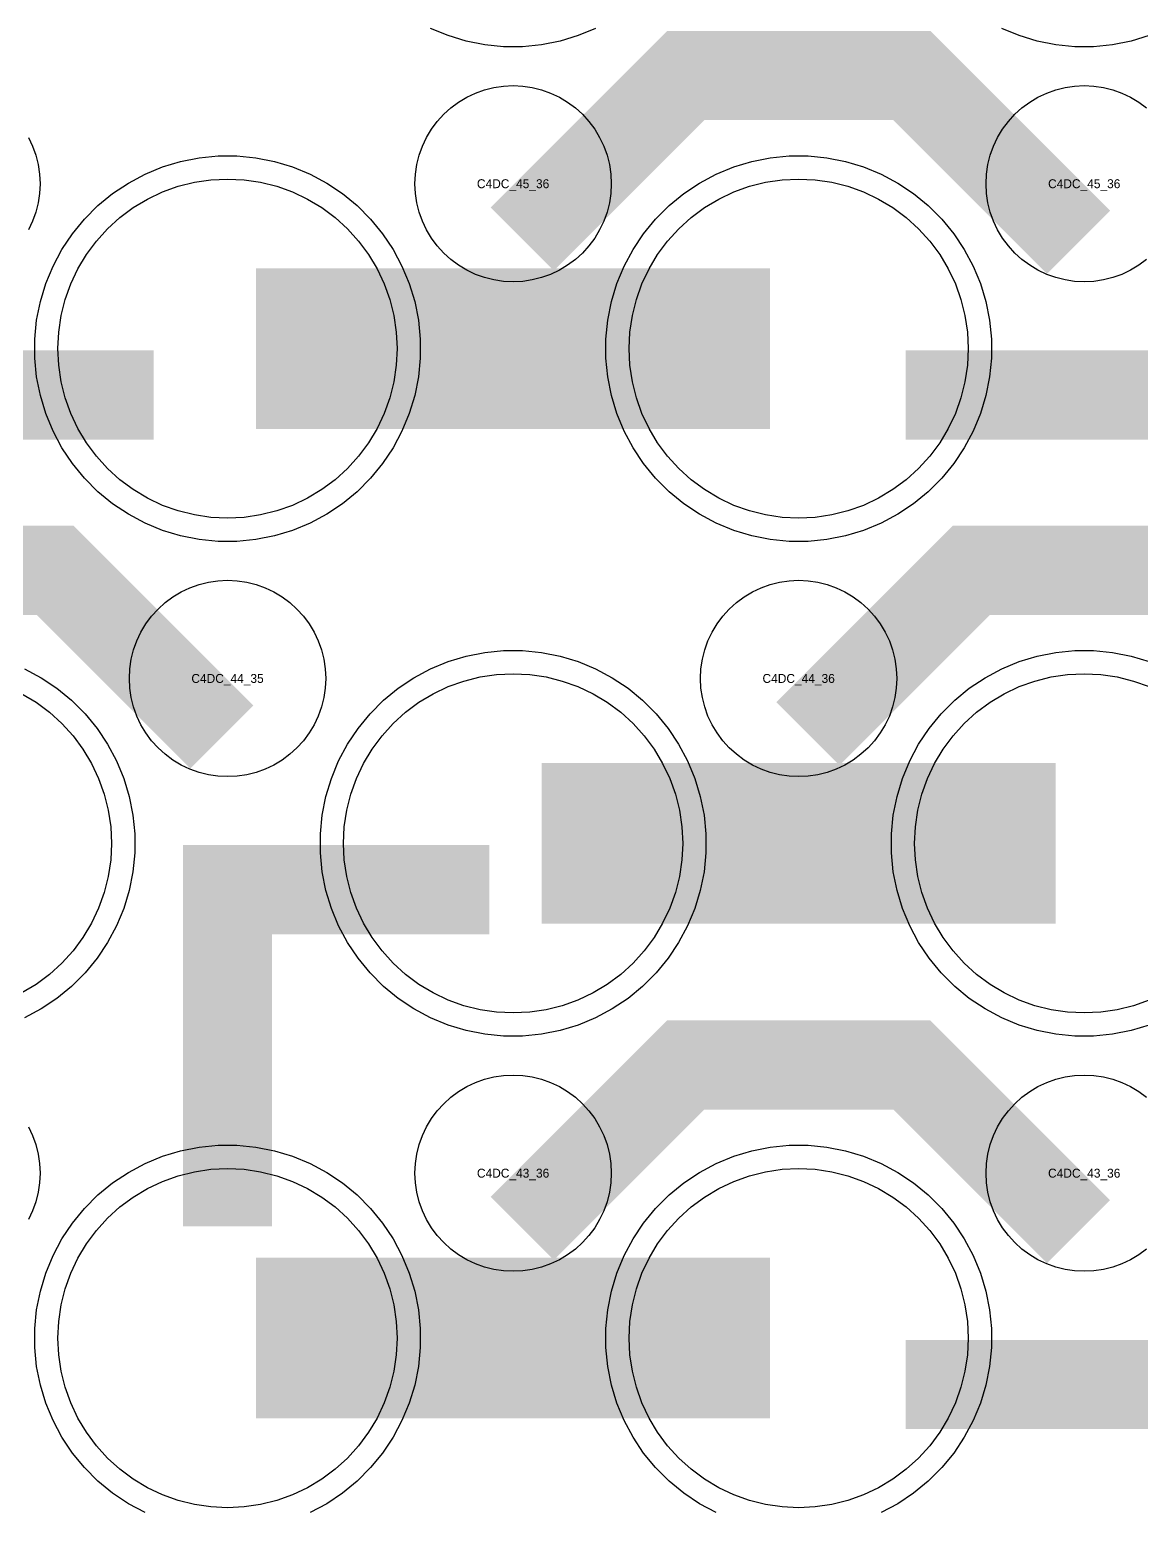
# Model space of a CAD drawing. Extents: x -11880 to 11880, y -14992 to 14992.
# Drawn here: x -615.4 to -304, y -8929.8 to -8514.8 of the extents above; entities that cross this region are included whole.
import ezdxf
from ezdxf.enums import TextEntityAlignment as Align

# ---------------------------------------------------------------- set-up
doc = ezdxf.new("R2010")
doc.units = 0
doc.header["$MEASUREMENT"] = 0
for name, color, linetype in [('GDS_775_DT_237', 138, 'CONTINUOUS'), ('RDL1_FS', 34, 'CONTINUOUS'), ('RDL_BS', 160, 'CONTINUOUS')]:
    doc.layers.add(name, color=color, linetype=linetype)

msp = doc.modelspace()

# ---------------------------------------------------------------- linework, layer by layer
at = {"layer": 'RDL1_FS', "color": 241, "true_color": 0xf7abae}
for points in [[(-560, -8651.689), (-564.657, -8651.46), (-569.268, -8650.776), (-573.791, -8649.644), (-578.181, -8648.072), (-582.395, -8646.08), (-586.395, -8643.682), (-590.14, -8640.904), (-593.594, -8637.774), (-596.724, -8634.32), (-599.502, -8630.575), (-601.9, -8626.575), (-603.892, -8622.361), (-605.464, -8617.971), (-606.596, -8613.448), (-607.28, -8608.837), (-607.509, -8604.18), (-607.28, -8599.523), (-606.596, -8594.912), (-605.464, -8590.389), (-603.892, -8585.999), (-601.9, -8581.785), (-599.502, -8577.785), (-596.724, -8574.04), (-593.594, -8570.586), (-590.14, -8567.456), (-586.395, -8564.678), (-582.395, -8562.28), (-578.181, -8560.288), (-573.791, -8558.716), (-569.268, -8557.584), (-564.657, -8556.9), (-560, -8556.671), (-555.343, -8556.9), (-550.732, -8557.584), (-546.209, -8558.716), (-541.819, -8560.288), (-537.605, -8562.28), (-533.605, -8564.678), (-529.86, -8567.456), (-526.406, -8570.586), (-523.276, -8574.04), (-520.498, -8577.785), (-518.1, -8581.785), (-516.108, -8585.999), (-514.536, -8590.389), (-513.404, -8594.912), (-512.72, -8599.523), (-512.491, -8604.18), (-512.72, -8608.837), (-513.404, -8613.448), (-514.536, -8617.971), (-516.108, -8622.361), (-518.1, -8626.575), (-520.498, -8630.575), (-523.276, -8634.32), (-526.406, -8637.774), (-529.86, -8640.904), (-533.605, -8643.682), (-537.605, -8646.08), (-541.819, -8648.072), (-546.209, -8649.644), (-550.732, -8650.776), (-555.343, -8651.46)], [(-400, -8651.689), (-404.657, -8651.46), (-409.268, -8650.776), (-413.791, -8649.644), (-418.181, -8648.072), (-422.395, -8646.08), (-426.395, -8643.682), (-430.14, -8640.904), (-433.594, -8637.774), (-436.724, -8634.32), (-439.502, -8630.575), (-441.9, -8626.575), (-443.892, -8622.361), (-445.464, -8617.971), (-446.596, -8613.448), (-447.28, -8608.837), (-447.509, -8604.18), (-447.28, -8599.523), (-446.596, -8594.912), (-445.464, -8590.389), (-443.892, -8585.999), (-441.9, -8581.785), (-439.502, -8577.785), (-436.724, -8574.04), (-433.594, -8570.586), (-430.14, -8567.456), (-426.395, -8564.678), (-422.395, -8562.28), (-418.181, -8560.288), (-413.791, -8558.716), (-409.268, -8557.584), (-404.657, -8556.9), (-400, -8556.671), (-395.343, -8556.9), (-390.732, -8557.584), (-386.209, -8558.716), (-381.819, -8560.288), (-377.605, -8562.28), (-373.605, -8564.678), (-369.86, -8567.456), (-366.406, -8570.586), (-363.276, -8574.04), (-360.498, -8577.785), (-358.1, -8581.785), (-356.108, -8585.999), (-354.536, -8590.389), (-353.404, -8594.912), (-352.72, -8599.523), (-352.491, -8604.18), (-352.72, -8608.837), (-353.404, -8613.448), (-354.536, -8617.971), (-356.108, -8622.361), (-358.1, -8626.575), (-360.498, -8630.575), (-363.276, -8634.32), (-366.406, -8637.774), (-369.86, -8640.904), (-373.605, -8643.682), (-377.605, -8646.08), (-381.819, -8648.072), (-386.209, -8649.644), (-390.732, -8650.776), (-395.343, -8651.46)]]:
    msp.add_lwpolyline(points, close=True, dxfattribs=at)
for points in [[(-551.998, -8604.18, 45, 45, 0), (-479.998, -8604.18, 45, 45, 0)], [(-479.998, -8604.18, 45, 45, 0), (-407.998, -8604.18, 45, 45, 0)]]:
    msp.add_lwpolyline(points, format="xyseb", dxfattribs=at)
at = {"layer": 'RDL1_FS'}
for points in [[(-480, -8790.254), (-484.657, -8790.025), (-489.268, -8789.341), (-493.791, -8788.209), (-498.181, -8786.637), (-502.395, -8784.645), (-506.395, -8782.247), (-510.14, -8779.469), (-513.594, -8776.339), (-516.724, -8772.885), (-519.502, -8769.14), (-521.9, -8765.14), (-523.892, -8760.926), (-525.464, -8756.536), (-526.596, -8752.013), (-527.28, -8747.402), (-527.509, -8742.745), (-527.28, -8738.088), (-526.596, -8733.477), (-525.464, -8728.954), (-523.892, -8724.564), (-521.9, -8720.35), (-519.502, -8716.35), (-516.724, -8712.605), (-513.594, -8709.151), (-510.14, -8706.021), (-506.395, -8703.243), (-502.395, -8700.845), (-498.181, -8698.853), (-493.791, -8697.281), (-489.268, -8696.149), (-484.657, -8695.465), (-480, -8695.236), (-475.343, -8695.465), (-470.732, -8696.149), (-466.209, -8697.281), (-461.819, -8698.853), (-457.605, -8700.845), (-453.605, -8703.243), (-449.86, -8706.021), (-446.406, -8709.151), (-443.276, -8712.605), (-440.498, -8716.35), (-438.1, -8720.35), (-436.108, -8724.564), (-434.536, -8728.954), (-433.404, -8733.477), (-432.72, -8738.088), (-432.491, -8742.745), (-432.72, -8747.402), (-433.404, -8752.013), (-434.536, -8756.536), (-436.108, -8760.926), (-438.1, -8765.14), (-440.498, -8769.14), (-443.276, -8772.885), (-446.406, -8776.339), (-449.86, -8779.469), (-453.605, -8782.247), (-457.605, -8784.645), (-461.819, -8786.637), (-466.209, -8788.209), (-470.732, -8789.341), (-475.343, -8790.025)], [(-560, -8928.819), (-564.657, -8928.59), (-569.268, -8927.906), (-573.791, -8926.774), (-578.181, -8925.202), (-582.395, -8923.21), (-586.395, -8920.812), (-590.14, -8918.034), (-593.594, -8914.904), (-596.724, -8911.45), (-599.502, -8907.705), (-601.9, -8903.705), (-603.892, -8899.491), (-605.464, -8895.101), (-606.596, -8890.578), (-607.28, -8885.967), (-607.509, -8881.31), (-607.28, -8876.653), (-606.596, -8872.042), (-605.464, -8867.519), (-603.892, -8863.129), (-601.9, -8858.915), (-599.502, -8854.915), (-596.724, -8851.17), (-593.594, -8847.716), (-590.14, -8844.586), (-586.395, -8841.808), (-582.395, -8839.41), (-578.181, -8837.418), (-573.791, -8835.846), (-569.268, -8834.714), (-564.657, -8834.03), (-560, -8833.801), (-555.343, -8834.03), (-550.732, -8834.714), (-546.209, -8835.846), (-541.819, -8837.418), (-537.605, -8839.41), (-533.605, -8841.808), (-529.86, -8844.586), (-526.406, -8847.716), (-523.276, -8851.17), (-520.498, -8854.915), (-518.1, -8858.915), (-516.108, -8863.129), (-514.536, -8867.519), (-513.404, -8872.042), (-512.72, -8876.653), (-512.491, -8881.31), (-512.72, -8885.967), (-513.404, -8890.578), (-514.536, -8895.101), (-516.108, -8899.491), (-518.1, -8903.705), (-520.498, -8907.705), (-523.276, -8911.45), (-526.406, -8914.904), (-529.86, -8918.034), (-533.605, -8920.812), (-537.605, -8923.21), (-541.819, -8925.202), (-546.209, -8926.774), (-550.732, -8927.906), (-555.343, -8928.59)], [(-400, -8928.819), (-404.657, -8928.59), (-409.268, -8927.906), (-413.791, -8926.774), (-418.181, -8925.202), (-422.395, -8923.21), (-426.395, -8920.812), (-430.14, -8918.034), (-433.594, -8914.904), (-436.724, -8911.45), (-439.502, -8907.705), (-441.9, -8903.705), (-443.892, -8899.491), (-445.464, -8895.101), (-446.596, -8890.578), (-447.28, -8885.967), (-447.509, -8881.31), (-447.28, -8876.653), (-446.596, -8872.042), (-445.464, -8867.519), (-443.892, -8863.129), (-441.9, -8858.915), (-439.502, -8854.915), (-436.724, -8851.17), (-433.594, -8847.716), (-430.14, -8844.586), (-426.395, -8841.808), (-422.395, -8839.41), (-418.181, -8837.418), (-413.791, -8835.846), (-409.268, -8834.714), (-404.657, -8834.03), (-400, -8833.801), (-395.343, -8834.03), (-390.732, -8834.714), (-386.209, -8835.846), (-381.819, -8837.418), (-377.605, -8839.41), (-373.605, -8841.808), (-369.86, -8844.586), (-366.406, -8847.716), (-363.276, -8851.17), (-360.498, -8854.915), (-358.1, -8858.915), (-356.108, -8863.129), (-354.536, -8867.519), (-353.404, -8872.042), (-352.72, -8876.653), (-352.491, -8881.31), (-352.72, -8885.967), (-353.404, -8890.578), (-354.536, -8895.101), (-356.108, -8899.491), (-358.1, -8903.705), (-360.498, -8907.705), (-363.276, -8911.45), (-366.406, -8914.904), (-369.86, -8918.034), (-373.605, -8920.812), (-377.605, -8923.21), (-381.819, -8925.202), (-386.209, -8926.774), (-390.732, -8927.906), (-395.343, -8928.59)]]:
    msp.add_lwpolyline(points, close=True, dxfattribs=at)
msp.add_lwpolyline([(-301.819, -8786.637), (-306.209, -8788.209), (-310.732, -8789.341), (-315.343, -8790.025), (-320, -8790.254), (-324.657, -8790.025), (-329.268, -8789.341), (-333.791, -8788.209), (-338.181, -8786.637), (-342.395, -8784.645), (-346.395, -8782.247), (-350.14, -8779.469), (-353.594, -8776.339), (-356.724, -8772.885), (-359.502, -8769.14), (-361.9, -8765.14), (-363.892, -8760.926), (-365.464, -8756.536), (-366.596, -8752.013), (-367.28, -8747.402), (-367.509, -8742.745), (-367.28, -8738.088), (-366.596, -8733.477), (-365.464, -8728.954), (-363.892, -8724.564), (-361.9, -8720.35), (-359.502, -8716.35), (-356.724, -8712.605), (-353.594, -8709.151), (-350.14, -8706.021), (-346.395, -8703.243), (-342.395, -8700.845), (-338.181, -8698.853), (-333.791, -8697.281), (-329.268, -8696.149), (-324.657, -8695.465), (-320, -8695.236), (-315.343, -8695.465), (-310.732, -8696.149), (-306.209, -8697.281), (-301.819, -8698.853)], dxfattribs=at)
at = {"layer": 'RDL1_FS', "color": 241, "true_color": 0xf7abae}
msp.add_lwpolyline([(-617.605, -8700.845), (-613.605, -8703.243), (-609.86, -8706.021), (-606.406, -8709.151), (-603.276, -8712.605), (-600.498, -8716.35), (-598.1, -8720.35), (-596.108, -8724.564), (-594.536, -8728.954), (-593.404, -8733.477), (-592.72, -8738.088), (-592.491, -8742.745), (-592.72, -8747.402), (-593.404, -8752.013), (-594.536, -8756.536), (-596.108, -8760.926), (-598.1, -8765.14), (-600.498, -8769.14), (-603.276, -8772.885), (-606.406, -8776.339), (-609.86, -8779.469), (-613.605, -8782.247), (-617.605, -8784.645)], dxfattribs=at)
at = {"layer": 'RDL1_FS'}
for points in [[(-471.998, -8742.745, 45, 45, 0), (-399.998, -8742.745, 45, 45, 0)], [(-399.998, -8742.745, 45, 45, 0), (-327.998, -8742.745, 45, 45, 0)], [(-551.998, -8881.31, 45, 45, 0), (-479.998, -8881.31, 45, 45, 0)], [(-479.998, -8881.31, 45, 45, 0), (-407.998, -8881.31, 45, 45, 0)]]:
    msp.add_lwpolyline(points, format="xyseb", dxfattribs=at)
at = {"layer": 'RDL_BS', "color": 241, "true_color": 0xf7abae}
for points in [[(-456.885, -8514.49), (-461.795, -8516.521), (-466.835, -8518.052), (-472.062, -8519.098), (-477.356, -8519.615), (-482.644, -8519.615), (-487.938, -8519.098), (-493.165, -8518.052), (-498.205, -8516.521), (-503.115, -8514.49)], [(-301.795, -8516.521), (-306.835, -8518.052), (-312.062, -8519.098), (-317.356, -8519.615), (-322.644, -8519.615), (-327.938, -8519.098), (-333.165, -8518.052), (-338.205, -8516.521), (-343.115, -8514.49)], [(-616.885, -8693.87), (-612.223, -8696.362), (-607.809, -8699.309), (-603.708, -8702.671), (-599.926, -8706.453), (-596.564, -8710.554), (-593.617, -8714.968), (-591.125, -8719.63), (-589.094, -8724.54), (-587.563, -8729.58), (-586.517, -8734.807), (-586, -8740.101), (-586, -8745.389), (-586.517, -8750.683), (-587.563, -8755.91), (-589.094, -8760.95), (-591.125, -8765.86), (-593.617, -8770.522), (-596.564, -8774.936), (-599.926, -8779.037), (-603.708, -8782.819), (-607.809, -8786.181), (-612.223, -8789.128), (-616.885, -8791.62)]]:
    msp.add_lwpolyline(points, dxfattribs=at)
at = {"layer": 'RDL_BS'}
for points in [[(-477.438, -8573.494, 25, 25, 0), (-431.623, -8527.679, 25, 25, 0), (-398.07, -8527.679, 25, 25, 0)], [(-321.599, -8574.393, 25, 25, 0), (-368.313, -8527.679, 25, 25, 0), (-398.071, -8527.679, 25, 25, 0)], [(-561.599, -8712.958, 25, 25, 0), (-608.313, -8666.244, 25, 25, 0), (-638.071, -8666.244, 25, 25, 0)], [(-397.438, -8712.059, 25, 25, 0), (-351.623, -8666.244, 25, 25, 0), (-318.07, -8666.244, 25, 25, 0)], [(-241.599, -8712.958, 25, 25, 0), (-288.313, -8666.244, 25, 25, 0), (-318.071, -8666.244, 25, 25, 0)], [(-560, -8850.025, 25, 25, 0), (-560, -8743.248, 25, 25, 0)], [(-572.5, -8755.748, 25, 25, 0), (-486.667, -8755.748, 25, 25, 0)], [(-532.944, -8755.748, 25, 25, 0), (-491.74, -8755.748, 25, 25, 0)], [(-560, -8773.717, 25, 25, 0), (-560, -8819.337, 25, 25, 0)], [(-477.438, -8850.624, 25, 25, 0), (-431.623, -8804.809, 25, 25, 0), (-398.07, -8804.809, 25, 25, 0)], [(-321.599, -8851.523, 25, 25, 0), (-368.313, -8804.809, 25, 25, 0), (-398.071, -8804.809, 25, 25, 0)], [(-369.984, -8894.323, 25, 25, 0), (-260.719, -8894.323, 25, 25, 0)]]:
    msp.add_lwpolyline(points, format="xyseb", dxfattribs=at)
for points in [[(-480, -8585.486), (-482.693, -8585.354), (-485.365, -8584.958), (-487.984, -8584.301), (-490.519, -8583.394), (-492.956, -8582.242), (-495.28, -8580.849), (-497.443, -8579.246), (-499.442, -8577.434), (-501.254, -8575.435), (-502.857, -8573.272), (-504.25, -8570.948), (-505.402, -8568.511), (-506.309, -8565.976), (-506.966, -8563.357), (-507.362, -8560.685), (-507.494, -8557.992), (-507.362, -8555.299), (-506.966, -8552.627), (-506.309, -8550.008), (-505.402, -8547.473), (-504.25, -8545.036), (-502.857, -8542.712), (-501.254, -8540.549), (-499.442, -8538.55), (-497.443, -8536.738), (-495.28, -8535.135), (-492.956, -8533.742), (-490.519, -8532.59), (-487.984, -8531.683), (-485.365, -8531.026), (-482.693, -8530.63), (-480, -8530.498), (-477.307, -8530.63), (-474.635, -8531.026), (-472.016, -8531.683), (-469.481, -8532.59), (-467.044, -8533.742), (-464.72, -8535.135), (-462.557, -8536.738), (-460.558, -8538.55), (-458.746, -8540.549), (-457.143, -8542.712), (-455.75, -8545.036), (-454.598, -8547.473), (-453.691, -8550.008), (-453.034, -8552.627), (-452.638, -8555.299), (-452.506, -8557.992), (-452.638, -8560.685), (-453.034, -8563.357), (-453.691, -8565.976), (-454.598, -8568.511), (-455.75, -8570.948), (-457.143, -8573.272), (-458.746, -8575.435), (-460.558, -8577.434), (-462.557, -8579.246), (-464.72, -8580.849), (-467.044, -8582.242), (-469.481, -8583.394), (-472.016, -8584.301), (-474.635, -8584.958), (-477.307, -8585.354)], [(-560, -8724.051), (-562.693, -8723.919), (-565.365, -8723.523), (-567.984, -8722.866), (-570.519, -8721.959), (-572.956, -8720.807), (-575.28, -8719.414), (-577.443, -8717.811), (-579.442, -8715.999), (-581.254, -8714), (-582.857, -8711.837), (-584.25, -8709.513), (-585.402, -8707.076), (-586.309, -8704.541), (-586.966, -8701.922), (-587.362, -8699.25), (-587.494, -8696.557), (-587.362, -8693.864), (-586.966, -8691.192), (-586.309, -8688.573), (-585.402, -8686.038), (-584.25, -8683.601), (-582.857, -8681.277), (-581.254, -8679.114), (-579.442, -8677.115), (-577.443, -8675.303), (-575.28, -8673.7), (-572.956, -8672.307), (-570.519, -8671.155), (-567.984, -8670.248), (-565.365, -8669.591), (-562.693, -8669.195), (-560, -8669.063), (-557.307, -8669.195), (-554.635, -8669.591), (-552.016, -8670.248), (-549.481, -8671.155), (-547.044, -8672.307), (-544.72, -8673.7), (-542.557, -8675.303), (-540.558, -8677.115), (-538.746, -8679.114), (-537.143, -8681.277), (-535.75, -8683.601), (-534.598, -8686.038), (-533.691, -8688.573), (-533.034, -8691.192), (-532.638, -8693.864), (-532.506, -8696.557), (-532.638, -8699.25), (-533.034, -8701.922), (-533.691, -8704.541), (-534.598, -8707.076), (-535.75, -8709.513), (-537.143, -8711.837), (-538.746, -8714), (-540.558, -8715.999), (-542.557, -8717.811), (-544.72, -8719.414), (-547.044, -8720.807), (-549.481, -8721.959), (-552.016, -8722.866), (-554.635, -8723.523), (-557.307, -8723.919)], [(-400, -8724.051), (-402.693, -8723.919), (-405.365, -8723.523), (-407.984, -8722.866), (-410.519, -8721.959), (-412.956, -8720.807), (-415.28, -8719.414), (-417.443, -8717.811), (-419.442, -8715.999), (-421.254, -8714), (-422.857, -8711.837), (-424.25, -8709.513), (-425.402, -8707.076), (-426.309, -8704.541), (-426.966, -8701.922), (-427.362, -8699.25), (-427.494, -8696.557), (-427.362, -8693.864), (-426.966, -8691.192), (-426.309, -8688.573), (-425.402, -8686.038), (-424.25, -8683.601), (-422.857, -8681.277), (-421.254, -8679.114), (-419.442, -8677.115), (-417.443, -8675.303), (-415.28, -8673.7), (-412.956, -8672.307), (-410.519, -8671.155), (-407.984, -8670.248), (-405.365, -8669.591), (-402.693, -8669.195), (-400, -8669.063), (-397.307, -8669.195), (-394.635, -8669.591), (-392.016, -8670.248), (-389.481, -8671.155), (-387.044, -8672.307), (-384.72, -8673.7), (-382.557, -8675.303), (-380.558, -8677.115), (-378.746, -8679.114), (-377.143, -8681.277), (-375.75, -8683.601), (-374.598, -8686.038), (-373.691, -8688.573), (-373.034, -8691.192), (-372.638, -8693.864), (-372.506, -8696.557), (-372.638, -8699.25), (-373.034, -8701.922), (-373.691, -8704.541), (-374.598, -8707.076), (-375.75, -8709.513), (-377.143, -8711.837), (-378.746, -8714), (-380.558, -8715.999), (-382.557, -8717.811), (-384.72, -8719.414), (-387.044, -8720.807), (-389.481, -8721.959), (-392.016, -8722.866), (-394.635, -8723.523), (-397.307, -8723.919)], [(-482.644, -8796.745), (-487.938, -8796.228), (-493.165, -8795.182), (-498.205, -8793.651), (-503.115, -8791.62), (-507.777, -8789.128), (-512.191, -8786.181), (-516.292, -8782.819), (-520.074, -8779.037), (-523.436, -8774.936), (-526.383, -8770.522), (-528.875, -8765.86), (-530.906, -8760.95), (-532.437, -8755.91), (-533.483, -8750.683), (-534, -8745.389), (-534, -8740.101), (-533.483, -8734.807), (-532.437, -8729.58), (-530.906, -8724.54), (-528.875, -8719.63), (-526.383, -8714.968), (-523.436, -8710.554), (-520.074, -8706.453), (-516.292, -8702.671), (-512.191, -8699.309), (-507.777, -8696.362), (-503.115, -8693.87), (-498.205, -8691.839), (-493.165, -8690.308), (-487.938, -8689.262), (-482.644, -8688.745), (-477.356, -8688.745), (-472.062, -8689.262), (-466.835, -8690.308), (-461.795, -8691.839), (-456.885, -8693.87), (-452.223, -8696.362), (-447.809, -8699.309), (-443.708, -8702.671), (-439.926, -8706.453), (-436.564, -8710.554), (-433.617, -8714.968), (-431.125, -8719.63), (-429.094, -8724.54), (-427.563, -8729.58), (-426.517, -8734.807), (-426, -8740.101), (-426, -8745.389), (-426.517, -8750.683), (-427.563, -8755.91), (-429.094, -8760.95), (-431.125, -8765.86), (-433.617, -8770.522), (-436.564, -8774.936), (-439.926, -8779.037), (-443.708, -8782.819), (-447.809, -8786.181), (-452.223, -8789.128), (-456.885, -8791.62), (-461.795, -8793.651), (-466.835, -8795.182), (-472.062, -8796.228), (-477.356, -8796.745)], [(-480, -8862.616), (-482.693, -8862.484), (-485.365, -8862.088), (-487.984, -8861.431), (-490.519, -8860.524), (-492.956, -8859.372), (-495.28, -8857.979), (-497.443, -8856.376), (-499.442, -8854.564), (-501.254, -8852.565), (-502.857, -8850.402), (-504.25, -8848.078), (-505.402, -8845.641), (-506.309, -8843.106), (-506.966, -8840.487), (-507.362, -8837.815), (-507.494, -8835.122), (-507.362, -8832.429), (-506.966, -8829.757), (-506.309, -8827.138), (-505.402, -8824.603), (-504.25, -8822.166), (-502.857, -8819.842), (-501.254, -8817.679), (-499.442, -8815.68), (-497.443, -8813.868), (-495.28, -8812.265), (-492.956, -8810.872), (-490.519, -8809.72), (-487.984, -8808.813), (-485.365, -8808.156), (-482.693, -8807.76), (-480, -8807.628), (-477.307, -8807.76), (-474.635, -8808.156), (-472.016, -8808.813), (-469.481, -8809.72), (-467.044, -8810.872), (-464.72, -8812.265), (-462.557, -8813.868), (-460.558, -8815.68), (-458.746, -8817.679), (-457.143, -8819.842), (-455.75, -8822.166), (-454.598, -8824.603), (-453.691, -8827.138), (-453.034, -8829.757), (-452.638, -8832.429), (-452.506, -8835.122), (-452.638, -8837.815), (-453.034, -8840.487), (-453.691, -8843.106), (-454.598, -8845.641), (-455.75, -8848.078), (-457.143, -8850.402), (-458.746, -8852.565), (-460.558, -8854.564), (-462.557, -8856.376), (-464.72, -8857.979), (-467.044, -8859.372), (-469.481, -8860.524), (-472.016, -8861.431), (-474.635, -8862.088), (-477.307, -8862.484)]]:
    msp.add_lwpolyline(points, close=True, dxfattribs=at)
for points in [[(-302.557, -8579.246), (-304.72, -8580.849), (-307.044, -8582.242), (-309.481, -8583.394), (-312.016, -8584.301), (-314.635, -8584.958), (-317.307, -8585.354), (-320, -8585.486), (-322.693, -8585.354), (-325.365, -8584.958), (-327.984, -8584.301), (-330.519, -8583.394), (-332.956, -8582.242), (-335.28, -8580.849), (-337.443, -8579.246), (-339.442, -8577.434), (-341.254, -8575.435), (-342.857, -8573.272), (-344.25, -8570.948), (-345.402, -8568.511), (-346.309, -8565.976), (-346.966, -8563.357), (-347.362, -8560.685), (-347.494, -8557.992), (-347.362, -8555.299), (-346.966, -8552.627), (-346.309, -8550.008), (-345.402, -8547.473), (-344.25, -8545.036), (-342.857, -8542.712), (-341.254, -8540.549), (-339.442, -8538.55), (-337.443, -8536.738), (-335.28, -8535.135), (-332.956, -8533.742), (-330.519, -8532.59), (-327.984, -8531.683), (-325.365, -8531.026), (-322.693, -8530.63), (-320, -8530.498), (-317.307, -8530.63), (-314.635, -8531.026), (-312.016, -8531.683), (-309.481, -8532.59), (-307.044, -8533.742), (-304.72, -8535.135), (-302.557, -8536.738)], [(-615.75, -8545.036), (-614.598, -8547.473), (-613.691, -8550.008), (-613.034, -8552.627), (-612.638, -8555.299), (-612.506, -8557.992), (-612.638, -8560.685), (-613.034, -8563.357), (-613.691, -8565.976), (-614.598, -8568.511), (-615.75, -8570.948)], [(-301.795, -8793.651), (-306.835, -8795.182), (-312.062, -8796.228), (-317.356, -8796.745), (-322.644, -8796.745), (-327.938, -8796.228), (-333.165, -8795.182), (-338.205, -8793.651), (-343.115, -8791.62), (-347.777, -8789.128), (-352.191, -8786.181), (-356.292, -8782.819), (-360.074, -8779.037), (-363.436, -8774.936), (-366.383, -8770.522), (-368.875, -8765.86), (-370.906, -8760.95), (-372.437, -8755.91), (-373.483, -8750.683), (-374, -8745.389), (-374, -8740.101), (-373.483, -8734.807), (-372.437, -8729.58), (-370.906, -8724.54), (-368.875, -8719.63), (-366.383, -8714.968), (-363.436, -8710.554), (-360.074, -8706.453), (-356.292, -8702.671), (-352.191, -8699.309), (-347.777, -8696.362), (-343.115, -8693.87), (-338.205, -8691.839), (-333.165, -8690.308), (-327.938, -8689.262), (-322.644, -8688.745), (-317.356, -8688.745), (-312.062, -8689.262), (-306.835, -8690.308), (-301.795, -8691.839)], [(-302.557, -8856.376), (-304.72, -8857.979), (-307.044, -8859.372), (-309.481, -8860.524), (-312.016, -8861.431), (-314.635, -8862.088), (-317.307, -8862.484), (-320, -8862.616), (-322.693, -8862.484), (-325.365, -8862.088), (-327.984, -8861.431), (-330.519, -8860.524), (-332.956, -8859.372), (-335.28, -8857.979), (-337.443, -8856.376), (-339.442, -8854.564), (-341.254, -8852.565), (-342.857, -8850.402), (-344.25, -8848.078), (-345.402, -8845.641), (-346.309, -8843.106), (-346.966, -8840.487), (-347.362, -8837.815), (-347.494, -8835.122), (-347.362, -8832.429), (-346.966, -8829.757), (-346.309, -8827.138), (-345.402, -8824.603), (-344.25, -8822.166), (-342.857, -8819.842), (-341.254, -8817.679), (-339.442, -8815.68), (-337.443, -8813.868), (-335.28, -8812.265), (-332.956, -8810.872), (-330.519, -8809.72), (-327.984, -8808.813), (-325.365, -8808.156), (-322.693, -8807.76), (-320, -8807.628), (-317.307, -8807.76), (-314.635, -8808.156), (-312.016, -8808.813), (-309.481, -8809.72), (-307.044, -8810.872), (-304.72, -8812.265), (-302.557, -8813.868)], [(-615.75, -8822.166), (-614.598, -8824.603), (-613.691, -8827.138), (-613.034, -8829.757), (-612.638, -8832.429), (-612.506, -8835.122), (-612.638, -8837.815), (-613.034, -8840.487), (-613.691, -8843.106), (-614.598, -8845.641), (-615.75, -8848.078)], [(-583.115, -8930.185), (-587.777, -8927.693), (-592.191, -8924.746), (-596.292, -8921.384), (-600.074, -8917.602), (-603.436, -8913.501), (-606.383, -8909.087), (-608.875, -8904.425), (-610.906, -8899.515), (-612.437, -8894.475), (-613.483, -8889.248), (-614, -8883.954), (-614, -8878.666), (-613.483, -8873.372), (-612.437, -8868.145), (-610.906, -8863.105), (-608.875, -8858.195), (-606.383, -8853.533), (-603.436, -8849.119), (-600.074, -8845.018), (-596.292, -8841.236), (-592.191, -8837.874), (-587.777, -8834.927), (-583.115, -8832.435), (-578.205, -8830.404), (-573.165, -8828.873), (-567.938, -8827.827), (-562.644, -8827.31), (-557.356, -8827.31), (-552.062, -8827.827), (-546.835, -8828.873), (-541.795, -8830.404), (-536.885, -8832.435), (-532.223, -8834.927), (-527.809, -8837.874), (-523.708, -8841.236), (-519.926, -8845.018), (-516.564, -8849.119), (-513.617, -8853.533), (-511.125, -8858.195), (-509.094, -8863.105), (-507.563, -8868.145), (-506.517, -8873.372), (-506, -8878.666), (-506, -8883.954), (-506.517, -8889.248), (-507.563, -8894.475), (-509.094, -8899.515), (-511.125, -8904.425), (-513.617, -8909.087), (-516.564, -8913.501), (-519.926, -8917.602), (-523.708, -8921.384), (-527.809, -8924.746), (-532.223, -8927.693), (-536.885, -8930.185)], [(-423.115, -8930.185), (-427.777, -8927.693), (-432.191, -8924.746), (-436.292, -8921.384), (-440.074, -8917.602), (-443.436, -8913.501), (-446.383, -8909.087), (-448.875, -8904.425), (-450.906, -8899.515), (-452.437, -8894.475), (-453.483, -8889.248), (-454, -8883.954), (-454, -8878.666), (-453.483, -8873.372), (-452.437, -8868.145), (-450.906, -8863.105), (-448.875, -8858.195), (-446.383, -8853.533), (-443.436, -8849.119), (-440.074, -8845.018), (-436.292, -8841.236), (-432.191, -8837.874), (-427.777, -8834.927), (-423.115, -8832.435), (-418.205, -8830.404), (-413.165, -8828.873), (-407.938, -8827.827), (-402.644, -8827.31), (-397.356, -8827.31), (-392.062, -8827.827), (-386.835, -8828.873), (-381.795, -8830.404), (-376.885, -8832.435), (-372.223, -8834.927), (-367.809, -8837.874), (-363.708, -8841.236), (-359.926, -8845.018), (-356.564, -8849.119), (-353.617, -8853.533), (-351.125, -8858.195), (-349.094, -8863.105), (-347.563, -8868.145), (-346.517, -8873.372), (-346, -8878.666), (-346, -8883.954), (-346.517, -8889.248), (-347.563, -8894.475), (-349.094, -8899.515), (-351.125, -8904.425), (-353.617, -8909.087), (-356.564, -8913.501), (-359.926, -8917.602), (-363.708, -8921.384), (-367.809, -8924.746), (-372.223, -8927.693), (-376.885, -8930.185)]]:
    msp.add_lwpolyline(points, dxfattribs=at)
at = {"layer": 'RDL_BS', "color": 241, "true_color": 0xf7abae}
for points in [[(-562.644, -8658.18), (-567.938, -8657.663), (-573.165, -8656.617), (-578.205, -8655.086), (-583.115, -8653.055), (-587.777, -8650.563), (-592.191, -8647.616), (-596.292, -8644.254), (-600.074, -8640.472), (-603.436, -8636.371), (-606.383, -8631.957), (-608.875, -8627.295), (-610.906, -8622.385), (-612.437, -8617.345), (-613.483, -8612.118), (-614, -8606.824), (-614, -8601.536), (-613.483, -8596.242), (-612.437, -8591.015), (-610.906, -8585.975), (-608.875, -8581.065), (-606.383, -8576.403), (-603.436, -8571.989), (-600.074, -8567.888), (-596.292, -8564.106), (-592.191, -8560.744), (-587.777, -8557.797), (-583.115, -8555.305), (-578.205, -8553.274), (-573.165, -8551.743), (-567.938, -8550.697), (-562.644, -8550.18), (-557.356, -8550.18), (-552.062, -8550.697), (-546.835, -8551.743), (-541.795, -8553.274), (-536.885, -8555.305), (-532.223, -8557.797), (-527.809, -8560.744), (-523.708, -8564.106), (-519.926, -8567.888), (-516.564, -8571.989), (-513.617, -8576.403), (-511.125, -8581.065), (-509.094, -8585.975), (-507.563, -8591.015), (-506.517, -8596.242), (-506, -8601.536), (-506, -8606.824), (-506.517, -8612.118), (-507.563, -8617.345), (-509.094, -8622.385), (-511.125, -8627.295), (-513.617, -8631.957), (-516.564, -8636.371), (-519.926, -8640.472), (-523.708, -8644.254), (-527.809, -8647.616), (-532.223, -8650.563), (-536.885, -8653.055), (-541.795, -8655.086), (-546.835, -8656.617), (-552.062, -8657.663), (-557.356, -8658.18)], [(-402.644, -8658.18), (-407.938, -8657.663), (-413.165, -8656.617), (-418.205, -8655.086), (-423.115, -8653.055), (-427.777, -8650.563), (-432.191, -8647.616), (-436.292, -8644.254), (-440.074, -8640.472), (-443.436, -8636.371), (-446.383, -8631.957), (-448.875, -8627.295), (-450.906, -8622.385), (-452.437, -8617.345), (-453.483, -8612.118), (-454, -8606.824), (-454, -8601.536), (-453.483, -8596.242), (-452.437, -8591.015), (-450.906, -8585.975), (-448.875, -8581.065), (-446.383, -8576.403), (-443.436, -8571.989), (-440.074, -8567.888), (-436.292, -8564.106), (-432.191, -8560.744), (-427.777, -8557.797), (-423.115, -8555.305), (-418.205, -8553.274), (-413.165, -8551.743), (-407.938, -8550.697), (-402.644, -8550.18), (-397.356, -8550.18), (-392.062, -8550.697), (-386.835, -8551.743), (-381.795, -8553.274), (-376.885, -8555.305), (-372.223, -8557.797), (-367.809, -8560.744), (-363.708, -8564.106), (-359.926, -8567.888), (-356.564, -8571.989), (-353.617, -8576.403), (-351.125, -8581.065), (-349.094, -8585.975), (-347.563, -8591.015), (-346.517, -8596.242), (-346, -8601.536), (-346, -8606.824), (-346.517, -8612.118), (-347.563, -8617.345), (-349.094, -8622.385), (-351.125, -8627.295), (-353.617, -8631.957), (-356.564, -8636.371), (-359.926, -8640.472), (-363.708, -8644.254), (-367.809, -8647.616), (-372.223, -8650.563), (-376.885, -8653.055), (-381.795, -8655.086), (-386.835, -8656.617), (-392.062, -8657.663), (-397.356, -8658.18)]]:
    msp.add_lwpolyline(points, close=True, dxfattribs=at)
for points in [[(-689.984, -8617.193, 25, 25, 0), (-580.719, -8617.193, 25, 25, 0)], [(-369.984, -8617.193, 25, 25, 0), (-260.719, -8617.193, 25, 25, 0)]]:
    msp.add_lwpolyline(points, format="xyseb", dxfattribs=at)

# ---------------------------------------------------------------- texts
at = {"layer": 'GDS_775_DT_237'}
for s, p in [('C4DC_45_36', (-480, -8557.992)), ('C4DC_45_36', (-480, -8557.992)), ('C4DC_45_36', (-320, -8557.992)), ('C4DC_45_36', (-320, -8557.992)), ('C4DC_44_35', (-560, -8696.557)), ('C4DC_44_35', (-560, -8696.557)), ('C4DC_44_36', (-400, -8696.557)), ('C4DC_44_36', (-400, -8696.557)), ('C4DC_43_36', (-480, -8835.122)), ('C4DC_43_36', (-480, -8835.122)), ('C4DC_43_36', (-320, -8835.122)), ('C4DC_43_36', (-320, -8835.122))]:
    msp.add_text(s, height=2.5, dxfattribs=at).set_placement(p, align=Align.MIDDLE_CENTER)

doc.saveas('drawing.dxf')
